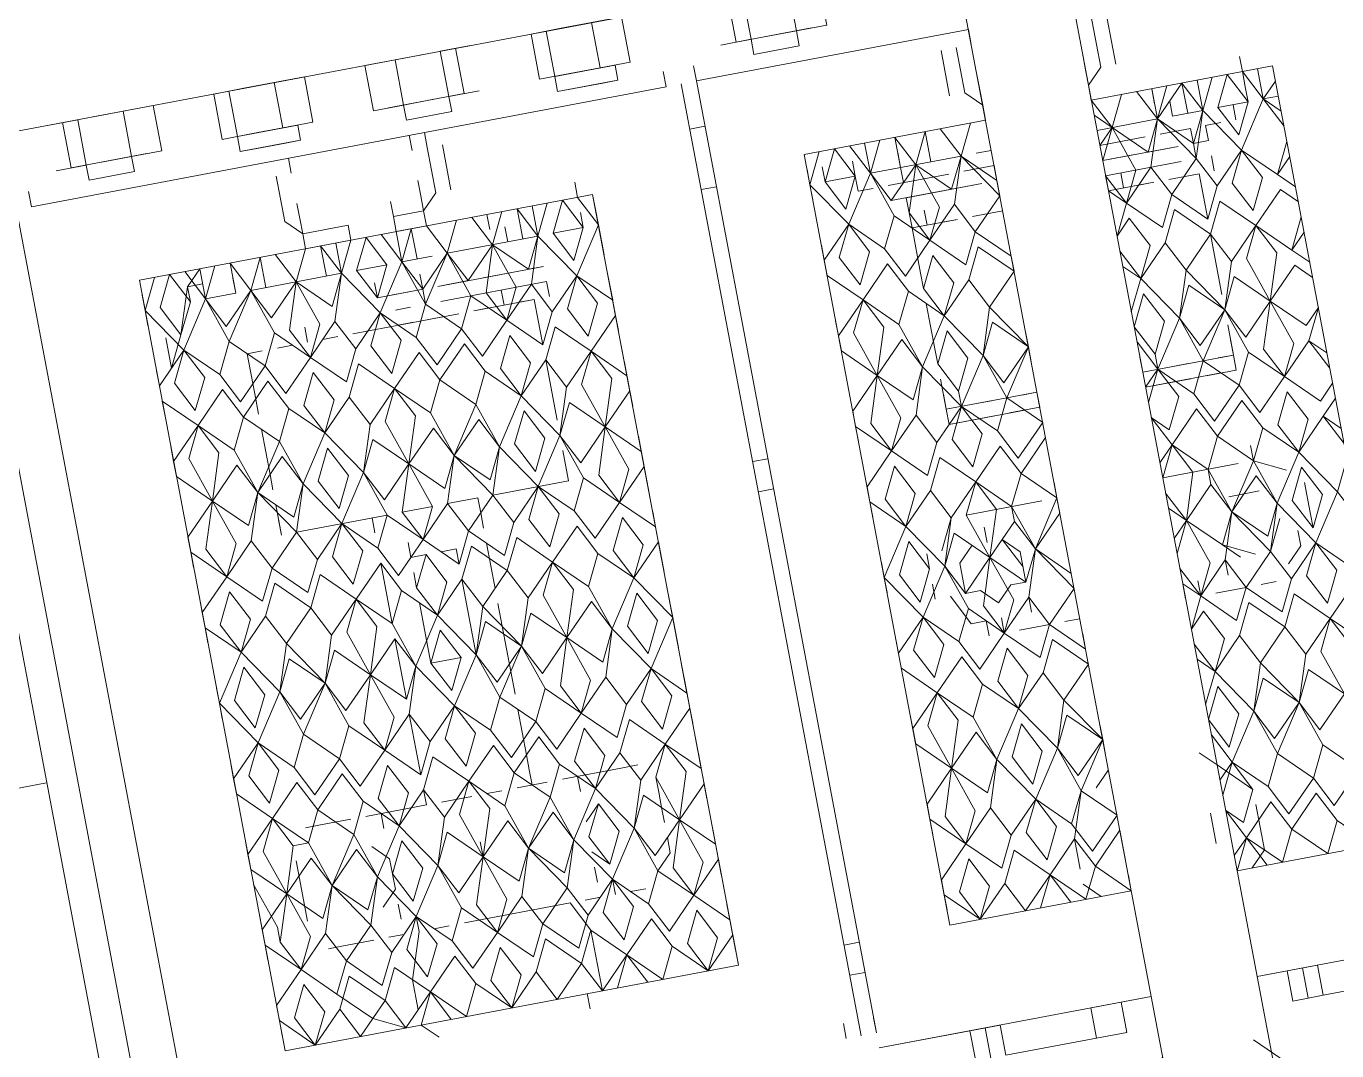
# Model space of a CAD drawing. Extents: x 407440 to 411585, y 6041728 to 6045069.
# Drawn here: x 410402.397 to 410407.289, y 6044258.78 to 6044262.605 of the extents above; entities that cross this region are included whole.
import ezdxf

# ---------------------------------------------------------------- set-up
doc = ezdxf.new("R2010")
doc.units = 0
doc.header["$LTSCALE"] = 5
doc.linetypes.add('foc-TIELINE', pattern=[1.875, 1.25, -0.625])
doc.layers.add('P-PROPOSED-EXISTING-H', color=59, linetype='Continuous')
doc.layers.add('T-TIE', color=201, linetype='foc-TIELINE')

# ---------------------------------------------------------------- blocks, each defined once
blk = doc.blocks.new('P-RIG-877')
at = {"layer": 'T-TIE', "linetype": 'ByBlock', "lineweight": 18}
for points in [[(0.98734, -16.3256), (0.98734, -16.11895)], [(0.42479, -16.22227), (0.40183, -16.21079), (0.37886, -16.22227), (0.40183, -16.23375)], [(0.52811, -16.23375), (0.49367, -16.22227), (0.52811, -16.21079), (0.55108, -16.22227), (0.52811, -16.24523), (0.55108, -16.25671), (0.57404, -16.24523), (0.55108, -16.22227)], [(0.64292, -16.23375), (0.66588, -16.22227), (0.64292, -16.21079), (0.61996, -16.22227)], [(0.43627, -16.25671), (0.45923, -16.24523), (0.49367, -16.25671), (0.45923, -16.27968), (0.43627, -16.25671), (0.41331, -16.27968), (0.43627, -16.29116), (0.45923, -16.27968), (0.43627, -16.25671), (0.45923, -16.24523), (0.43627, -16.22227), (0.41331, -16.24523)], [(0.84957, -16.25671), (0.87254, -16.24523), (0.84957, -16.22227), (0.82661, -16.24523)], [(0.39034, -16.24523), (0.37886, -16.24523)], [(0.52811, -16.27968), (0.49367, -16.25671), (0.52811, -16.24523), (0.55108, -16.25671), (0.52811, -16.27968), (0.55108, -16.25671), (0.57404, -16.27968), (0.55108, -16.29116)], [(0.88402, -16.24523), (0.86105, -16.25671), (0.88402, -16.27968), (0.90698, -16.25671)], [(0.3559, -16.25671), (0.36738, -16.25671)], [(0.49367, -16.29116), (0.52811, -16.31412), (0.55108, -16.29116), (0.52811, -16.27968), (0.49367, -16.29116), (0.51663, -16.27968), (0.49367, -16.25671), (0.47071, -16.27968)], [(0.45923, -16.31412), (0.49367, -16.29116), (0.45923, -16.27968), (0.43627, -16.29116)], [(0.90698, -16.29116), (0.88402, -16.27968), (0.86105, -16.29116), (0.88402, -16.31412)], [(0.49367, -16.3256), (0.51663, -16.31412), (0.49367, -16.30264), (0.47071, -16.31412)], [(0.79217, -16.3256), (0.81513, -16.31412), (0.79217, -16.30264), (0.76921, -16.31412)], [(0.30998, -16.40596), (0.32146, -16.40596)], [(0.39034, -16.40596), (0.39034, -16.42892)], [(0.43627, -16.44041), (0.45923, -16.46337), (0.49367, -16.44041), (0.45923, -16.42892), (0.43627, -16.44041), (0.45923, -16.42892), (0.43627, -16.40596), (0.41331, -16.42892)], [(0.47071, -16.42892), (0.49367, -16.44041), (0.51663, -16.42892), (0.49367, -16.40596)], [(0.55108, -16.44041), (0.57404, -16.42892), (0.55108, -16.40596), (0.52811, -16.42892)], [(0.60848, -16.44041), (0.64292, -16.42892), (0.60848, -16.40596), (0.58552, -16.42892)], [(1.0103, -16.52077), (1.0103, -16.45189), (0.98734, -16.45189), (0.98734, -16.40596), (0.98734, -16.61262), (0.98734, -16.52077)], [(0.37886, -16.44041), (0.40183, -16.46337), (0.42479, -16.44041), (0.40183, -16.42892)], [(0.61996, -16.44041), (0.64292, -16.46337), (0.66588, -16.44041), (0.64292, -16.42892)], [(0.86105, -16.44041), (0.88402, -16.46337), (0.90698, -16.44041), (0.88402, -16.42892)], [(0.60848, -16.44041), (0.61996, -16.44041)], [(0.45923, -16.50929), (0.49367, -16.52077), (0.45923, -16.53225), (0.43627, -16.52077), (0.41331, -16.49781), (0.43627, -16.48633), (0.45923, -16.46337), (0.43627, -16.47485), (0.41331, -16.46337), (0.43627, -16.45189), (0.45923, -16.46337), (0.49367, -16.48633), (0.45923, -16.49781), (0.43627, -16.48633), (0.45923, -16.49781), (0.43627, -16.52077)], [(0.47071, -16.46337), (0.49367, -16.47485), (0.51663, -16.46337), (0.49367, -16.45189)], [(0.67736, -16.47485), (0.70032, -16.46337), (0.67736, -16.48633), (0.70032, -16.49781), (0.72329, -16.48633), (0.70032, -16.46337), (0.67736, -16.45189), (0.64292, -16.46337)], [(0.81513, -16.46337), (0.79217, -16.45189), (0.76921, -16.46337), (0.79217, -16.47485)], [(0.84957, -16.45189), (0.82661, -16.46337), (0.84957, -16.47485), (0.87254, -16.46337)], [(0.58552, -16.49781), (0.56256, -16.48633), (0.58552, -16.46337), (0.60848, -16.48633), (0.58552, -16.49781), (0.60848, -16.52077), (0.64292, -16.49781), (0.60848, -16.48633)], [(0.61996, -16.46337), (0.63144, -16.46337)], [(0.64292, -16.49781), (0.67736, -16.52077), (0.70032, -16.50929), (0.72329, -16.52077), (0.70032, -16.53225), (0.67736, -16.52077), (0.70032, -16.49781), (0.67736, -16.48633), (0.64292, -16.49781), (0.66588, -16.48633), (0.64292, -16.46337), (0.61996, -16.48633)], [(0.49367, -16.52077), (0.51663, -16.49781), (0.49367, -16.48633), (0.47071, -16.49781)], [(0.73477, -16.52077), (0.75773, -16.49781), (0.73477, -16.48633), (0.71181, -16.49781)], [(0.82661, -16.53225), (0.84957, -16.52077), (0.82661, -16.49781), (0.84957, -16.48633), (0.87254, -16.49781), (0.84957, -16.52077), (0.82661, -16.50929), (0.79217, -16.52077)], [(0.90698, -16.48633), (0.88402, -16.49781)], [(0.34442, -16.53225), (0.36738, -16.52077), (0.34442, -16.50929), (0.32146, -16.52077)], [(0.40183, -16.53225), (0.42479, -16.52077), (0.40183, -16.50929), (0.37886, -16.52077)], [(0.58552, -16.53225), (0.60848, -16.52077), (0.58552, -16.50929), (0.56256, -16.52077)], [(0.64292, -16.53225), (0.66588, -16.52077), (0.64292, -16.50929), (0.61996, -16.52077)], [(0.88402, -16.50929), (0.86105, -16.52077), (0.88402, -16.53225), (0.90698, -16.52077)], [(0.22961, -16.65854), (0.19517, -16.65854), (0.19517, -16.6815), (0.19517, -16.70446), (0.19517, -16.72742), (0.22961, -16.72742), (0.22961, -16.70446), (0.22961, -16.6815)], [(0.2411, -16.71594), (0.22961, -16.71594)], [(0.34442, -16.71594), (0.32146, -16.72742), (0.34442, -16.7389), (0.36738, -16.72742)], [(0.61996, -16.72742), (0.64292, -16.7389), (0.66588, -16.72742), (0.64292, -16.71594)], [(0.70032, -16.7389), (0.67736, -16.72742), (0.70032, -16.71594), (0.72329, -16.72742)], [(0.86105, -16.72742), (0.88402, -16.7389), (0.90698, -16.72742), (0.88402, -16.71594)], [(0.60848, -16.76187), (0.64292, -16.75039), (0.60848, -16.72742), (0.58552, -16.75039)], [(0.70032, -16.75039), (0.67736, -16.72742), (0.64292, -16.75039), (0.67736, -16.76187)], [(0.84957, -16.76187), (0.87254, -16.75039), (0.84957, -16.72742), (0.82661, -16.75039)], [(0.58552, -16.75039), (0.56256, -16.76187), (0.58552, -16.78483), (0.60848, -16.76187)], [(0.64292, -16.78483), (0.67736, -16.77335), (0.70032, -16.78483), (0.67736, -16.79631), (0.64292, -16.78483), (0.66588, -16.76187), (0.64292, -16.75039), (0.61996, -16.76187)], [(0.70032, -16.78483), (0.72329, -16.76187), (0.70032, -16.75039), (0.67736, -16.76187)], [(0.90698, -16.76187), (0.88402, -16.75039), (0.86105, -16.76187), (0.88402, -16.78483)], [(0.40183, -16.78483), (0.37886, -16.80779), (0.40183, -16.81927), (0.42479, -16.80779), (0.40183, -16.78483), (0.37886, -16.77335), (0.34442, -16.78483), (0.37886, -16.79631)], [(0.43627, -16.79631), (0.45923, -16.78483), (0.43627, -16.77335), (0.41331, -16.78483)], [(0.47071, -16.78483), (0.49367, -16.79631), (0.51663, -16.78483), (0.49367, -16.77335)], [(0.60848, -16.79631), (0.64292, -16.78483), (0.60848, -16.77335), (0.58552, -16.78483)], [(0.71181, -16.78483), (0.73477, -16.79631), (0.75773, -16.78483), (0.73477, -16.77335)], [(0.79217, -16.79631), (0.81513, -16.78483), (0.79217, -16.77335), (0.76921, -16.78483)], [(0.84957, -16.79631), (0.87254, -16.78483), (0.84957, -16.77335), (0.82661, -16.78483)], [(0.43627, -16.80779), (0.45923, -16.81927), (0.49367, -16.80779), (0.45923, -16.78483)], [(0.58552, -16.81927), (0.60848, -16.80779), (0.58552, -16.78483), (0.56256, -16.80779)], [(0.72329, -16.84223), (0.70032, -16.81927), (0.67736, -16.84223), (0.70032, -16.81927), (0.67736, -16.80779), (0.64292, -16.81927), (0.66588, -16.80779), (0.64292, -16.78483), (0.61996, -16.80779), (0.64292, -16.81927), (0.67736, -16.84223), (0.70032, -16.85371), (0.67736, -16.87667), (0.64292, -16.85371), (0.61996, -16.84223), (0.64292, -16.81927), (0.66588, -16.84223), (0.64292, -16.85371), (0.67736, -16.84223), (0.70032, -16.85371)], [(0.70032, -16.81927), (0.72329, -16.80779), (0.70032, -16.78483), (0.67736, -16.80779)], [(0.75773, -16.81927), (0.79217, -16.80779), (0.81513, -16.81927), (0.79217, -16.84223), (0.76921, -16.81927), (0.79217, -16.80779), (0.75773, -16.78483), (0.73477, -16.80779)], [(0.88402, -16.78483), (0.86105, -16.80779), (0.88402, -16.81927), (0.90698, -16.80779)], [(0.74625, -16.79631), (0.75773, -16.79631)], [(0.81513, -16.79631), (0.82661, -16.79631)], [(0.45923, -16.81927), (0.43627, -16.80779), (0.41331, -16.81927), (0.43627, -16.84223)], [(0.49367, -16.84223), (0.51663, -16.81927), (0.49367, -16.80779), (0.47071, -16.81927)], [(0.60848, -16.84223), (0.64292, -16.81927), (0.60848, -16.80779), (0.58552, -16.81927)], [(0.40183, -16.85371), (0.42479, -16.84223), (0.40183, -16.81927), (0.37886, -16.84223)], [(0.45923, -16.85371), (0.49367, -16.84223), (0.45923, -16.81927), (0.43627, -16.84223)], [(0.58552, -16.85371), (0.60848, -16.87667), (0.64292, -16.85371), (0.60848, -16.84223), (0.58552, -16.81927), (0.56256, -16.84223)], [(0.19517, -16.85371), (0.22961, -16.85371), (0.22961, -16.83075), (0.19517, -16.83075)], [(0.2411, -16.83075), (0.22961, -16.83075)], [(0.45923, -16.85371), (0.43627, -16.84223), (0.41331, -16.85371), (0.43627, -16.87667)], [(0.49367, -16.87667), (0.47071, -16.85371), (0.49367, -16.84223), (0.51663, -16.85371), (0.49367, -16.87667), (0.52811, -16.88815), (0.55108, -16.87667), (0.52811, -16.86519)], [(0.55108, -16.87667), (0.57404, -16.85371), (0.55108, -16.84223), (0.52811, -16.85371)], [(0.34442, -16.88815), (0.36738, -16.87667), (0.34442, -16.86519), (0.32146, -16.87667)], [(0.40183, -16.88815), (0.42479, -16.87667), (0.40183, -16.86519), (0.37886, -16.87667)], [(0.45923, -16.88815), (0.49367, -16.87667), (0.45923, -16.86519), (0.43627, -16.87667)], [(0.56256, -16.87667), (0.58552, -16.88815), (0.60848, -16.87667), (0.58552, -16.89963), (0.60848, -16.91112), (0.64292, -16.89963), (0.60848, -16.87667), (0.58552, -16.86519)], [(0.64292, -16.88815), (0.66588, -16.87667), (0.64292, -16.86519), (0.61996, -16.87667)], [(0.72329, -16.87667), (0.70032, -16.86519), (0.67736, -16.87667), (0.70032, -16.88815)], [(0.88402, -16.88815), (0.90698, -16.87667), (0.88402, -16.86519), (0.86105, -16.87667)], [(0.43627, -16.87667), (0.41331, -16.89963), (0.43627, -16.91112), (0.45923, -16.89963)], [(0.47071, -16.89963), (0.49367, -16.91112), (0.51663, -16.89963), (0.49367, -16.87667)], [(0.55108, -16.91112), (0.57404, -16.89963), (0.55108, -16.87667), (0.52811, -16.89963)], [(0.70032, -16.93408), (0.67736, -16.91112), (0.70032, -16.89963), (0.67736, -16.87667), (0.64292, -16.89963), (0.67736, -16.91112), (0.70032, -16.89963), (0.72329, -16.91112), (0.70032, -16.93408), (0.67736, -16.95704), (0.70032, -16.96852), (0.72329, -16.95704)], [(0.22961, -16.89963), (0.19517, -16.89963), (0.19517, -16.9226), (0.19517, -16.94556), (0.19517, -16.96852), (0.22961, -16.96852), (0.22961, -16.94556), (0.22961, -16.9226)], [(0.45923, -16.93408), (0.49367, -16.91112), (0.52811, -16.93408), (0.55108, -16.91112), (0.52811, -16.89963), (0.49367, -16.91112), (0.45923, -16.89963), (0.43627, -16.91112)], [(0.58552, -16.93408), (0.60848, -16.9226), (0.64292, -16.93408), (0.60848, -16.94556), (0.58552, -16.93408), (0.60848, -16.91112), (0.58552, -16.89963), (0.56256, -16.91112)], [(0.64292, -16.93408), (0.66588, -16.91112), (0.64292, -16.89963), (0.61996, -16.91112)], [(0.88402, -16.93408), (0.90698, -16.91112), (0.88402, -16.89963), (0.86105, -16.91112)], [(0.49367, -16.94556), (0.47071, -16.93408), (0.49367, -16.9226), (0.51663, -16.93408)], [(0.55108, -16.9226), (0.52811, -16.93408), (0.55108, -16.94556), (0.57404, -16.93408)], [(0.67736, -16.9226), (0.64292, -16.93408), (0.67736, -16.94556), (0.70032, -16.93408)], [(0.79217, -16.94556), (0.81513, -16.93408), (0.79217, -16.9226), (0.76921, -16.93408)], [(0.82661, -16.93408), (0.84957, -16.94556), (0.87254, -16.93408), (0.84957, -16.9226)], [(0.2985, -16.93408), (0.26406, -16.93408)], [(0.37886, -16.95704), (0.40183, -16.96852), (0.42479, -16.95704), (0.40183, -16.93408)], [(0.52811, -17.00296), (0.55108, -16.99148), (0.52811, -16.96852), (0.55108, -16.95704), (0.52811, -16.93408), (0.49367, -16.95704), (0.52811, -16.96852), (0.49367, -16.99148)], [(0.58552, -16.96852), (0.60848, -16.99148), (0.64292, -16.96852), (0.60848, -16.95704), (0.58552, -16.93408), (0.56256, -16.95704)], [(0.66588, -16.95704), (0.64292, -16.93408), (0.61996, -16.95704), (0.64292, -16.96852)], [(0.81513, -17.00296), (0.79217, -16.99148), (0.75773, -17.00296), (0.73477, -16.99148), (0.75773, -16.96852), (0.73477, -16.95704), (0.75773, -16.93408), (0.79217, -16.95704), (0.76921, -16.96852), (0.79217, -16.99148), (0.81513, -16.96852), (0.79217, -16.95704), (0.75773, -16.96852), (0.73477, -16.95704), (0.71181, -16.96852), (0.73477, -16.99148), (0.75773, -16.96852), (0.79217, -16.99148), (0.76921, -17.00296), (0.79217, -17.02592)], [(0.88402, -16.96852), (0.90698, -16.95704), (0.88402, -16.93408), (0.86105, -16.95704)], [(0.55108, -16.95704), (0.52811, -16.96852), (0.55108, -16.99148), (0.57404, -17.00296), (0.55108, -17.02592), (0.52811, -17.00296), (0.55108, -16.99148), (0.57404, -16.96852)], [(0.58552, -17.00296), (0.60848, -16.99148), (0.58552, -17.00296), (0.60848, -17.02592), (0.64292, -17.00296), (0.60848, -16.99148), (0.58552, -16.96852), (0.56256, -16.99148)], [(0.66588, -16.99148), (0.64292, -16.96852), (0.61996, -16.99148), (0.64292, -17.00296)], [(0.86105, -16.99148), (0.88402, -17.00296), (0.90698, -16.99148), (0.88402, -16.96852)], [(0.37886, -17.02592), (0.40183, -17.00296), (0.37886, -16.99148), (0.34442, -17.00296)], [(0.34442, -17.0374), (0.36738, -17.02592), (0.34442, -17.01444), (0.32146, -17.02592)], [(0.40183, -17.01444), (0.37886, -17.02592), (0.40183, -17.0374), (0.42479, -17.02592)], [(0.52811, -17.0374), (0.55108, -17.02592), (0.52811, -17.01444), (0.49367, -17.02592)], [(0.58552, -17.0374), (0.60848, -17.02592), (0.58552, -17.01444), (0.56256, -17.02592)], [(0.61996, -17.02592), (0.64292, -17.0374), (0.66588, -17.02592), (0.64292, -17.01444)], [(0.90698, -17.02592), (0.88402, -17.01444), (0.86105, -17.02592), (0.88402, -17.0374)], [(0.68884, -17.04888), (0.70032, -17.04888)]]:
    blk.add_lwpolyline(points, close=True, dxfattribs=at)
for points in [[(0.98734, -16.3256), (0.98734, -16.27968), (1.0103, -16.27968), (1.0103, -16.21079), (0.98734, -16.21079), (0.98734, -16.11895)], [(0.90698, -16.30264), (0.88402, -16.31412), (0.90698, -16.3256), (0.90698, -16.18783), (0.32146, -16.18783), (0.32146, -16.3256), (0.32146, -16.18783)], [(0.37886, -16.18783), (0.40183, -16.19931), (0.37886, -16.22227), (0.40183, -16.24523), (0.37886, -16.25671), (0.40183, -16.27968), (0.42479, -16.25671), (0.40183, -16.24523), (0.37886, -16.25671), (0.34442, -16.24523), (0.34442, -16.26819), (0.33294, -16.26819)], [(0.33294, -16.18783), (0.34442, -16.19931), (0.3559, -16.18783)], [(0.34442, -16.19931), (0.34442, -16.18783)], [(0.36738, -16.18783), (0.34442, -16.19931), (0.37886, -16.22227), (0.34442, -16.24523)], [(0.39034, -16.18783), (0.40183, -16.19931), (0.41331, -16.18783)], [(0.42479, -16.18783), (0.41331, -16.19931), (0.43627, -16.22227), (0.45923, -16.19931), (0.43627, -16.18783)], [(0.48219, -16.18783), (0.47071, -16.19931), (0.49367, -16.22227), (0.45923, -16.21079), (0.43627, -16.22227), (0.45923, -16.23375), (0.49367, -16.22227), (0.51663, -16.24523), (0.49367, -16.25671), (0.47071, -16.24523), (0.49367, -16.22227), (0.51663, -16.19931), (0.50515, -16.18783), (0.52811, -16.19931), (0.53959, -16.18783)], [(0.44775, -16.18783), (0.45923, -16.19931), (0.47071, -16.18783)], [(0.55108, -16.18783), (0.52811, -16.19931), (0.55108, -16.22227), (0.57404, -16.19931), (0.56256, -16.18783)], [(0.57404, -16.18783), (0.58552, -16.19931), (0.597, -16.18783)], [(0.60848, -16.18783), (0.58552, -16.19931), (0.60848, -16.22227), (0.64292, -16.19931), (0.61996, -16.18783)], [(0.66588, -16.18783), (0.64292, -16.19931), (0.67736, -16.22227), (0.70032, -16.19931), (0.67736, -16.18783)], [(0.72329, -16.18783), (0.71181, -16.19931), (0.73477, -16.22227), (0.75773, -16.24523), (0.73477, -16.25671), (0.71181, -16.24523), (0.73477, -16.22227), (0.75773, -16.23375), (0.79217, -16.22227), (0.76921, -16.24523), (0.79217, -16.25671), (0.82661, -16.24523), (0.84957, -16.25671), (0.87254, -16.27968), (0.84957, -16.29116), (0.82661, -16.27968), (0.79217, -16.29116), (0.75773, -16.27968), (0.79217, -16.25671), (0.76921, -16.27968), (0.79217, -16.29116), (0.75773, -16.31412), (0.74625, -16.3256)], [(0.8955, -16.3256), (0.88402, -16.31412), (0.86105, -16.3256), (0.87254, -16.31412), (0.84957, -16.30264), (0.82661, -16.31412), (0.84957, -16.29116), (0.82661, -16.27968), (0.79217, -16.25671), (0.81513, -16.24523), (0.79217, -16.22227), (0.75773, -16.21079), (0.73477, -16.22227), (0.75773, -16.19931), (0.73477, -16.18783)], [(0.90698, -16.18783), (0.88402, -16.19931), (0.90698, -16.22227), (0.88402, -16.24523), (0.90698, -16.25671), (0.88402, -16.27968), (0.90698, -16.29116)], [(0.32146, -16.21079), (0.34442, -16.19931), (0.32146, -16.19931)], [(0.34442, -16.23375), (0.32146, -16.22227), (0.34442, -16.21079), (0.33294, -16.21079), (0.32146, -16.21079), (0.30998, -16.21079)], [(0.34442, -16.21079), (0.36738, -16.22227), (0.34442, -16.23375), (0.34442, -16.21079), (0.33294, -16.21079)], [(0.70032, -16.27968), (0.67736, -16.25671), (0.70032, -16.24523), (0.72329, -16.25671), (0.70032, -16.27968), (0.72329, -16.29116), (0.70032, -16.31412), (0.67736, -16.29116), (0.68884, -16.29116), (0.67736, -16.29116), (0.64292, -16.27968), (0.60848, -16.29116), (0.58552, -16.27968), (0.56256, -16.25671), (0.58552, -16.24523), (0.60848, -16.25671), (0.58552, -16.27968), (0.60848, -16.25671), (0.64292, -16.27968), (0.61996, -16.25671), (0.64292, -16.24523), (0.60848, -16.25671), (0.58552, -16.24523), (0.60848, -16.22227), (0.58552, -16.21079), (0.56256, -16.22227), (0.58552, -16.23375), (0.60848, -16.22227), (0.64292, -16.24523), (0.66588, -16.25671), (0.64292, -16.27968), (0.67736, -16.25671), (0.70032, -16.24523), (0.67736, -16.22227), (0.70032, -16.21079), (0.72329, -16.22227), (0.70032, -16.23375), (0.67736, -16.22227), (0.64292, -16.24523), (0.67736, -16.25671), (0.70032, -16.27968), (0.67736, -16.29116), (0.70032, -16.27968), (0.70032, -16.30264)], [(0.3559, -16.22227), (0.34442, -16.22227)], [(0.66588, -16.22227), (0.6544, -16.22227), (0.63144, -16.22227)], [(0.3559, -16.23375), (0.3559, -16.24523), (0.36738, -16.24523), (0.36738, -16.25671), (0.34442, -16.24523), (0.32146, -16.25671), (0.34442, -16.25671)], [(0.32146, -16.24523), (0.34442, -16.24523), (0.32146, -16.23375)], [(0.61996, -16.23375), (0.60848, -16.25671), (0.597, -16.25671)], [(0.63144, -16.23375), (0.63144, -16.23375)], [(0.68884, -16.24523), (0.67736, -16.23375), (0.66588, -16.23375)], [(0.67736, -16.25671), (0.6544, -16.24523)], [(0.78069, -16.3256), (0.75773, -16.31412), (0.73477, -16.29116), (0.75773, -16.27968), (0.73477, -16.25671), (0.71181, -16.27968), (0.73477, -16.29116), (0.75773, -16.27968), (0.73477, -16.25671), (0.75773, -16.24523), (0.79217, -16.25671), (0.81513, -16.27968), (0.79217, -16.29116), (0.82661, -16.31412), (0.83809, -16.3256)], [(0.3559, -16.27968), (0.3559, -16.25671), (0.36738, -16.25671), (0.34442, -16.27968), (0.37886, -16.29116), (0.40183, -16.27968), (0.42479, -16.29116), (0.40183, -16.31412), (0.37886, -16.29116), (0.40183, -16.27968), (0.37886, -16.25671), (0.34442, -16.27968), (0.32146, -16.29116), (0.34442, -16.27968), (0.32146, -16.26819)], [(0.37886, -16.26819), (0.37886, -16.3256), (0.39034, -16.3256), (0.40183, -16.31412), (0.37886, -16.30264), (0.34442, -16.31412), (0.36738, -16.29116), (0.34442, -16.27968), (0.32146, -16.25671)], [(0.37886, -16.25671), (0.36738, -16.25671)], [(0.39034, -16.25671), (0.39034, -16.27968), (0.39034, -16.25671), (0.42479, -16.25671)], [(0.48219, -16.25671), (0.43627, -16.25671)], [(0.51663, -16.25671), (0.52811, -16.25671), (0.50515, -16.25671)], [(0.51663, -16.3256), (0.52811, -16.3256), (0.52811, -16.27968), (0.52811, -16.25671), (0.52811, -16.26819)], [(0.53959, -16.27968), (0.53959, -16.25671), (0.52811, -16.25671), (0.53959, -16.25671)], [(0.63144, -16.25671), (0.63144, -16.26819), (0.63144, -16.27968)], [(0.68884, -16.25671), (0.68884, -16.25671)], [(0.70032, -16.26819), (0.70032, -16.25671)], [(0.84957, -16.25671), (0.82661, -16.27968), (0.84957, -16.25671)], [(0.33294, -16.3256), (0.34442, -16.31412), (0.36738, -16.3256), (0.36738, -16.26819), (0.36738, -16.29116)], [(0.36738, -16.30264), (0.36738, -16.3256), (0.36738, -16.26819)], [(0.60848, -16.26819), (0.60848, -16.3256), (0.58552, -16.31412), (0.56256, -16.3256), (0.57404, -16.31412), (0.55108, -16.30264), (0.52811, -16.31412), (0.55108, -16.3256)], [(0.53959, -16.26819), (0.53959, -16.3256), (0.53959, -16.29116)], [(0.67736, -16.26819), (0.66588, -16.29116), (0.64292, -16.27968), (0.66588, -16.29116), (0.67736, -16.27968)], [(0.34442, -16.3256), (0.34442, -16.27968), (0.32146, -16.27968), (0.33294, -16.27968)], [(0.597, -16.3256), (0.58552, -16.31412), (0.56256, -16.29116), (0.58552, -16.27968), (0.60848, -16.29116), (0.58552, -16.31412), (0.60848, -16.30264), (0.64292, -16.31412), (0.61996, -16.29116), (0.64292, -16.27968), (0.66588, -16.29116), (0.64292, -16.31412), (0.67736, -16.30264), (0.70032, -16.31412), (0.67736, -16.3256)], [(0.63144, -16.27968), (0.63144, -16.27968)], [(1.0103, -16.27968), (1.0103, -16.29116)], [(0.28702, -16.3256), (0.2985, -16.3256), (0.30998, -16.3256), (0.32146, -16.3256), (0.34442, -16.31412), (0.32146, -16.30264), (0.34442, -16.31412), (0.3559, -16.3256), (0.3559, -16.29116)], [(0.39034, -16.3256), (0.39034, -16.29116), (0.39034, -16.30264)], [(0.52811, -16.29116), (0.52811, -16.30264)], [(0.61996, -16.29116), (0.60848, -16.29116)], [(0.98734, -16.29116), (1.0103, -16.29116), (1.0103, -16.30264), (0.98734, -16.30264)], [(1.03327, -16.40596), (1.06771, -16.44041), (1.12511, -16.45189), (1.17103, -16.41744), (1.18252, -16.37152), (1.17103, -16.3256), (1.12511, -16.29116), (1.06771, -16.30264), (1.03327, -16.33708)], [(0.26406, -16.30264), (0.2985, -16.30264)], [(0.43627, -16.3256), (0.45923, -16.31412), (0.43627, -16.30264), (0.41331, -16.31412), (0.42479, -16.3256), (0.40183, -16.31412), (0.37886, -16.3256)], [(0.70032, -16.3256), (0.68884, -16.3256), (0.70032, -16.31412), (0.72329, -16.3256), (0.71181, -16.31412), (0.73477, -16.30264), (0.75773, -16.31412), (0.73477, -16.3256)], [(0.84957, -16.30264), (0.82661, -16.3256), (0.81513, -16.33708)], [(0.90698, -16.31412), (0.8955, -16.30264), (0.86105, -16.30264)], [(0.32146, -16.3256), (0.30998, -16.3256), (0.2985, -16.31412), (0.26406, -16.31412), (0.25258, -16.31412)], [(0.39034, -16.31412), (0.37886, -16.31412)], [(0.48219, -16.3256), (0.45923, -16.31412), (0.44775, -16.3256)], [(0.53959, -16.3256), (0.52811, -16.31412), (0.50515, -16.3256)], [(0.52811, -16.31412), (0.51663, -16.31412)], [(0.61996, -16.3256), (0.64292, -16.31412), (0.66588, -16.3256)], [(0.6544, -16.3256), (0.64292, -16.31412), (0.63144, -16.3256)], [(0.70032, -16.31412), (0.68884, -16.31412)], [(0.84957, -16.3256), (0.82661, -16.31412), (0.80365, -16.3256)], [(1.06771, -16.40596), (-0.11481, -16.40596), (-0.11481, -16.3256), (1.06771, -16.3256)], [(0.88402, -16.33708), (0.86105, -16.33708)], [(0.25258, -16.61262), (0.25258, -16.40596), (0.26406, -16.40596)], [(0.26406, -16.41744), (0.2985, -16.41744), (0.30998, -16.40596), (0.2985, -16.40596), (0.28702, -16.40596)], [(0.32146, -16.40596), (0.30998, -16.40596)], [(0.34442, -16.45189), (0.32146, -16.45189), (0.34442, -16.46337), (0.37886, -16.45189), (0.40183, -16.46337), (0.37886, -16.47485), (0.34442, -16.46337), (0.36738, -16.44041), (0.34442, -16.42892), (0.32146, -16.44041), (0.34442, -16.42892), (0.32146, -16.41744), (0.34442, -16.42892), (0.37886, -16.40596), (0.40183, -16.42892), (0.37886, -16.40596), (0.36738, -16.40596), (0.3559, -16.40596), (0.36738, -16.40596), (0.3559, -16.40596), (0.3559, -16.42892)], [(0.32146, -16.54373), (0.32146, -16.40596), (0.32146, -16.54373), (0.90698, -16.54373), (0.90698, -16.40596), (0.88402, -16.42892), (0.86105, -16.40596), (0.88402, -16.40596)], [(0.3559, -16.54373), (0.34442, -16.54373), (0.37886, -16.52077), (0.34442, -16.49781), (0.34442, -16.42892), (0.37886, -16.44041), (0.40183, -16.42892), (0.42479, -16.40596), (0.43627, -16.40596), (0.45923, -16.42892), (0.49367, -16.40596), (0.50515, -16.40596)], [(0.34442, -16.40596), (0.34442, -16.41744)], [(0.34442, -16.42892), (0.36738, -16.40596)], [(0.48219, -16.40596), (0.49367, -16.40596), (0.52811, -16.42892), (0.55108, -16.44041), (0.52811, -16.46337), (0.55108, -16.45189), (0.57404, -16.46337), (0.55108, -16.47485), (0.52811, -16.46337), (0.55108, -16.48633), (0.52811, -16.49781), (0.55108, -16.52077), (0.57404, -16.49781), (0.55108, -16.48633), (0.52811, -16.49781), (0.49367, -16.48633), (0.52811, -16.46337), (0.51663, -16.46337)], [(0.55108, -16.40596), (0.52811, -16.42892), (0.49367, -16.44041), (0.52811, -16.46337)], [(0.53959, -16.41744), (0.53959, -16.47485), (0.52811, -16.47485), (0.52811, -16.42892), (0.52811, -16.40596)], [(0.53959, -16.42892), (0.53959, -16.40596), (0.52811, -16.40596), (0.52811, -16.41744)], [(0.56256, -16.40596), (0.58552, -16.42892), (0.60848, -16.40596), (0.597, -16.40596), (0.60848, -16.40596), (0.61996, -16.40596), (0.64292, -16.42892), (0.67736, -16.40596), (0.70032, -16.42892), (0.72329, -16.40596), (0.71181, -16.40596)], [(0.66588, -16.40596), (0.64292, -16.42892), (0.67736, -16.44041), (0.70032, -16.46337), (0.72329, -16.44041), (0.70032, -16.42892), (0.67736, -16.40596)], [(0.70032, -16.41744), (0.70032, -16.40596)], [(0.78069, -16.40596), (0.79217, -16.40596), (0.81513, -16.42892), (0.79217, -16.44041), (0.76921, -16.42892), (0.79217, -16.40596), (0.75773, -16.42892), (0.73477, -16.44041), (0.71181, -16.42892), (0.73477, -16.40596), (0.75773, -16.42892), (0.73477, -16.44041), (0.75773, -16.46337), (0.73477, -16.48633), (0.75773, -16.49781), (0.79217, -16.48633), (0.76921, -16.49781), (0.79217, -16.52077), (0.81513, -16.49781), (0.79217, -16.48633), (0.75773, -16.46337), (0.73477, -16.47485), (0.71181, -16.46337), (0.73477, -16.45189), (0.75773, -16.46337), (0.79217, -16.44041), (0.82661, -16.42892), (0.86105, -16.44041), (0.88402, -16.44041)], [(0.73477, -16.40596), (0.75773, -16.42892), (0.79217, -16.44041), (0.82661, -16.46337), (0.79217, -16.48633), (0.82661, -16.49781), (0.84957, -16.48633), (0.82661, -16.46337), (0.84957, -16.44041), (0.82661, -16.42892)], [(0.80365, -16.40596), (0.79217, -16.40596), (0.82661, -16.42892), (0.84957, -16.40596), (0.82661, -16.42892), (0.84957, -16.44041), (0.87254, -16.42892), (0.84957, -16.40596)], [(0.81513, -16.40596), (0.82661, -16.41744)], [(0.90698, -16.44041), (0.88402, -16.42892), (0.90698, -16.40596), (0.8955, -16.40596)], [(0.98734, -16.61262), (0.98734, -16.40596), (0.98734, -16.45189), (1.0103, -16.45189), (1.0103, -16.42892), (0.98734, -16.42892)], [(0.14925, -16.41744), (0.14925, -16.42892), (0.20665, -16.42892), (0.20665, -16.41744), (0.20665, -16.42892), (0.19517, -16.42892), (0.19517, -16.44041), (0.19517, -16.45189), (0.19517, -17.16369), (0.11481, -17.16369), (2.38799, -17.16369)], [(0.26406, -16.41744), (0.26406, -16.41744)], [(0.39034, -16.45189), (0.39034, -16.44041), (0.39034, -16.47485), (0.37886, -16.47485), (0.36738, -16.47485), (0.36738, -16.41744), (0.36738, -16.48633), (0.34442, -16.49781), (0.37886, -16.48633), (0.40183, -16.49781), (0.42479, -16.48633), (0.40183, -16.46337), (0.37886, -16.48633), (0.40183, -16.49781), (0.37886, -16.52077), (0.40183, -16.54373), (0.39034, -16.54373), (0.40183, -16.54373), (0.41331, -16.54373), (0.43627, -16.52077), (0.45923, -16.54373), (0.44775, -16.54373)], [(0.60848, -16.41744), (0.60848, -16.47485), (0.58552, -16.46337), (0.60848, -16.44041), (0.58552, -16.42892), (0.56256, -16.44041), (0.58552, -16.46337), (0.60848, -16.45189), (0.64292, -16.46337), (0.60848, -16.47485)], [(0.26406, -16.42892), (0.2985, -16.42892)], [(0.26406, -16.42892), (0.26406, -16.42892)], [(0.67736, -16.44041), (0.70032, -16.42892), (0.67736, -16.44041)], [(0.70032, -16.45189), (0.70032, -16.42892)], [(0.8955, -16.44041), (0.90698, -16.42892)], [(0.3559, -16.48633), (0.3559, -16.44041)], [(0.52811, -16.44041), (0.52811, -16.45189)], [(0.53959, -16.44041), (0.53959, -16.47485)], [(0.61996, -16.44041), (0.60848, -16.44041)], [(0.63144, -16.47485), (0.64292, -16.48633), (0.66588, -16.48633), (0.66588, -16.47485), (0.67736, -16.46337), (0.66588, -16.45189), (0.66588, -16.44041), (0.64292, -16.44041), (0.63144, -16.45189), (0.6544, -16.44041)], [(0.66588, -16.45189), (0.66588, -16.44041)], [(0.68884, -16.44041), (0.67736, -16.44041)], [(0.32146, -16.47485), (0.34442, -16.46337), (0.32146, -16.45189)], [(0.90698, -16.45189), (0.88402, -16.46337), (0.90698, -16.47485)], [(0.3559, -16.47485), (0.34442, -16.47485), (0.32146, -16.47485), (0.34442, -16.46337), (0.36738, -16.48633)], [(0.39034, -16.46337), (0.37886, -16.46337)], [(0.70032, -16.46337), (0.68884, -16.46337)], [(0.90698, -16.48633), (0.88402, -16.46337), (0.86105, -16.48633), (0.88402, -16.49781), (0.90698, -16.52077), (0.88402, -16.54373), (0.8955, -16.54373)], [(0.34442, -16.47485), (0.33294, -16.47485)], [(0.43627, -16.47485), (0.42479, -16.47485), (0.39034, -16.47485)], [(0.49367, -16.47485), (0.48219, -16.47485), (0.44775, -16.47485)], [(0.50515, -16.47485), (0.52811, -16.47485), (0.51663, -16.47485), (0.52811, -16.47485)], [(0.60848, -16.47485), (0.60848, -16.47485)], [(0.70032, -16.47485), (0.68884, -16.47485), (0.68884, -16.48633), (0.66588, -16.49781)], [(0.32146, -16.48633), (0.34442, -16.49781)], [(0.60848, -16.48633), (0.63144, -16.49781)], [(0.32146, -16.50929), (0.34442, -16.49781), (0.32146, -16.49781)], [(0.3559, -16.49781), (0.3559, -16.50929), (0.34442, -16.50929)], [(0.19517, -16.55521), (0.19517, -16.53225), (0.22961, -16.53225), (0.22961, -16.50929), (0.19517, -16.50929), (0.19517, -16.53225)], [(0.33294, -16.50929), (0.34442, -16.50929), (0.34442, -16.53225), (0.33294, -16.53225)], [(0.58552, -16.54373), (0.57404, -16.54373), (0.55108, -16.52077), (0.52811, -16.50929), (0.49367, -16.52077), (0.52811, -16.53225), (0.55108, -16.52077), (0.52811, -16.54373), (0.53959, -16.54373)], [(0.64292, -16.50929), (0.63144, -16.50929)], [(0.66588, -16.50929), (0.6544, -16.50929)], [(0.74625, -16.54373), (0.75773, -16.54373), (0.76921, -16.54373), (0.79217, -16.52077), (0.75773, -16.53225), (0.73477, -16.52077), (0.75773, -16.50929), (0.79217, -16.52077), (0.81513, -16.54373), (0.82661, -16.54373)], [(0.19517, -16.57817), (0.22961, -16.57817), (0.22961, -16.52077)], [(0.52811, -16.54373), (0.51663, -16.54373), (0.49367, -16.52077), (0.47071, -16.54373), (0.45923, -16.54373), (0.47071, -16.54373)], [(0.64292, -16.54373), (0.63144, -16.54373), (0.64292, -16.54373), (0.60848, -16.52077), (0.58552, -16.54373), (0.597, -16.54373)], [(0.70032, -16.54373), (0.68884, -16.54373), (0.70032, -16.54373), (0.67736, -16.52077), (0.64292, -16.54373), (0.6544, -16.54373)], [(0.76921, -16.54373), (0.75773, -16.54373), (0.73477, -16.52077), (0.71181, -16.54373)], [(0.88402, -16.54373), (0.87254, -16.54373), (0.84957, -16.52077), (0.82661, -16.54373), (0.83809, -16.54373)], [(0.2411, -16.53225), (0.22961, -16.53225), (0.22961, -16.55521)], [(0.2411, -16.53225), (0.2411, -16.56669), (0.2411, -16.53225)], [(0.32146, -16.53225), (0.34442, -16.54373), (0.33294, -16.54373)], [(0.98734, -16.53225), (1.0103, -16.53225), (1.0103, -16.54373), (0.98734, -16.54373)], [(0.22961, -16.58966), (0.22961, -16.56669), (0.2411, -16.56669), (0.22961, -16.56669), (0.19517, -16.56669), (0.19517, -16.58966)], [(0.96438, -16.61262), (0.97586, -16.61262), (0.25258, -16.61262), (0.2411, -16.61262)], [(0.28702, -16.61262), (0.28702, -16.6241)], [(0.33294, -16.61262), (0.33294, -16.6241)], [(0.53959, -16.61262), (0.53959, -16.6241)], [(0.56256, -16.6241), (0.56256, -16.61262)], [(0.90698, -16.6241), (0.90698, -16.61262)], [(0.92994, -16.6241), (0.92994, -16.61262)], [(0.25258, -16.6241), (0.97586, -16.6241)], [(0.2411, -17.11777), (0.25258, -17.11777), (0.25258, -16.63558), (0.2411, -16.63558)], [(0.97586, -16.63558), (0.96438, -16.63558)], [(0.19517, -16.71594), (0.22961, -16.71594), (0.22961, -16.67002), (0.2411, -16.67002), (0.2411, -16.6815), (0.2411, -16.71594), (0.2411, -16.67002)], [(0.22961, -16.6815), (0.19517, -16.6815)], [(0.30998, -16.71594), (0.32146, -16.71594), (0.34442, -16.70446), (0.32146, -16.70446), (0.32146, -17.04888), (0.32146, -16.70446), (0.90698, -16.70446), (0.90698, -17.04888), (0.32146, -17.04888)], [(0.34442, -16.70446), (0.33294, -16.70446), (0.3559, -16.70446)], [(0.36738, -16.70446), (0.34442, -16.70446), (0.37886, -16.72742), (0.34442, -16.75039), (0.37886, -16.76187), (0.40183, -16.75039), (0.42479, -16.76187), (0.40183, -16.78483), (0.37886, -16.76187), (0.40183, -16.75039), (0.37886, -16.72742), (0.40183, -16.7389), (0.42479, -16.72742), (0.40183, -16.71594), (0.37886, -16.72742), (0.40183, -16.70446), (0.37886, -16.70446)], [(0.39034, -16.70446), (0.41331, -16.70446)], [(0.43627, -16.70446), (0.45923, -16.70446), (0.43627, -16.72742), (0.45923, -16.7389), (0.49367, -16.72742), (0.47071, -16.75039), (0.49367, -16.76187), (0.45923, -16.75039), (0.43627, -16.76187), (0.45923, -16.75039), (0.43627, -16.72742), (0.41331, -16.75039), (0.43627, -16.76187), (0.45923, -16.78483), (0.49367, -16.76187), (0.52811, -16.78483), (0.49367, -16.80779), (0.52811, -16.81927)], [(0.50515, -16.76187), (0.52811, -16.76187), (0.52811, -16.81927), (0.49367, -16.84223), (0.52811, -16.85371), (0.55108, -16.84223), (0.52811, -16.81927), (0.55108, -16.80779), (0.57404, -16.81927), (0.55108, -16.84223), (0.52811, -16.81927), (0.55108, -16.80779), (0.52811, -16.78483), (0.55108, -16.79631), (0.57404, -16.78483), (0.55108, -16.77335), (0.52811, -16.78483), (0.55108, -16.76187), (0.52811, -16.75039), (0.55108, -16.72742), (0.57404, -16.75039), (0.55108, -16.76187), (0.52811, -16.75039), (0.49367, -16.76187), (0.51663, -16.75039), (0.49367, -16.72742), (0.45923, -16.71594), (0.43627, -16.72742), (0.41331, -16.70446), (0.42479, -16.70446)], [(0.44775, -16.70446), (0.47071, -16.70446)], [(0.48219, -16.70446), (0.47071, -16.70446), (0.49367, -16.72742), (0.51663, -16.70446), (0.50515, -16.70446), (0.52811, -16.70446), (0.55108, -16.70446)], [(0.56256, -16.70446), (0.57404, -16.70446), (0.55108, -16.72742), (0.52811, -16.71594), (0.49367, -16.72742), (0.52811, -16.7389), (0.55108, -16.72742), (0.52811, -16.70446), (0.53959, -16.70446)], [(0.60848, -16.70446), (0.58552, -16.70446), (0.60848, -16.72742), (0.58552, -16.71594), (0.56256, -16.72742), (0.58552, -16.7389), (0.60848, -16.72742), (0.64292, -16.70446), (0.61996, -16.70446)], [(0.57404, -16.70446), (0.597, -16.70446)], [(0.63144, -16.70446), (0.6544, -16.70446)], [(0.66588, -16.70446), (0.64292, -16.70446), (0.67736, -16.72742), (0.70032, -16.70446), (0.67736, -16.70446)], [(0.68884, -16.70446), (0.71181, -16.70446)], [(0.73477, -16.70446), (0.75773, -16.70446), (0.73477, -16.72742), (0.71181, -16.75039), (0.73477, -16.76187), (0.75773, -16.78483), (0.79217, -16.76187), (0.82661, -16.78483), (0.79217, -16.80779), (0.82661, -16.81927), (0.84957, -16.84223), (0.82661, -16.85371), (0.84957, -16.87667), (0.87254, -16.85371), (0.84957, -16.84223), (0.82661, -16.85371), (0.79217, -16.84223), (0.82661, -16.81927), (0.84957, -16.84223), (0.87254, -16.81927), (0.84957, -16.80779), (0.82661, -16.81927), (0.84957, -16.80779), (0.82661, -16.78483), (0.83809, -16.78483)], [(0.72329, -16.70446), (0.71181, -16.70446), (0.73477, -16.72742), (0.75773, -16.75039), (0.73477, -16.76187), (0.75773, -16.75039), (0.79217, -16.76187), (0.76921, -16.75039), (0.79217, -16.72742), (0.81513, -16.75039), (0.79217, -16.76187), (0.82661, -16.75039), (0.84957, -16.76187), (0.82661, -16.78483)], [(0.79217, -16.7389), (0.78069, -16.7389), (0.76921, -16.7389), (0.75773, -16.7389), (0.73477, -16.72742), (0.75773, -16.71594), (0.79217, -16.72742), (0.82661, -16.7389), (0.84957, -16.72742), (0.82661, -16.71594), (0.79217, -16.72742), (0.81513, -16.70446), (0.80365, -16.70446), (0.83809, -16.70446)], [(0.74625, -16.70446), (0.78069, -16.70446), (0.76921, -16.70446), (0.79217, -16.72742), (0.75773, -16.7389)], [(0.84957, -16.70446), (0.82661, -16.70446), (0.84957, -16.72742), (0.87254, -16.70446), (0.86105, -16.70446)], [(0.87254, -16.70446), (0.8955, -16.70446)], [(0.90698, -16.70446), (0.88402, -16.70446), (0.90698, -16.72742), (0.88402, -16.75039), (0.90698, -16.76187)], [(0.33294, -16.71594), (0.34442, -16.71594), (0.34442, -16.7389)], [(0.32146, -16.75039), (0.34442, -16.75039), (0.32146, -16.7389)], [(0.82661, -16.75039), (0.81513, -16.7389), (0.80365, -16.7389)], [(0.34442, -16.76187), (0.32146, -16.76187), (0.34442, -16.75039), (0.36738, -16.76187), (0.34442, -16.78483), (0.32146, -16.77335), (0.34442, -16.78483), (0.32146, -16.79631), (0.34442, -16.78483), (0.36738, -16.80779), (0.34442, -16.81927), (0.37886, -16.80779), (0.40183, -16.81927), (0.37886, -16.84223)], [(0.34442, -16.81927), (0.34442, -16.75039)], [(0.36738, -16.80779), (0.36738, -16.83075), (0.36738, -16.75039), (0.36738, -16.76187)], [(0.37886, -16.83075), (0.37886, -16.75039), (0.39034, -16.75039), (0.37886, -16.75039)], [(0.74625, -16.80779), (0.74625, -16.76187), (0.74625, -16.75039)], [(0.83809, -16.75039), (0.83809, -16.75039)], [(0.39034, -16.79631), (0.39034, -16.80779), (0.39034, -16.76187), (0.39034, -16.77335)], [(0.42479, -16.76187), (0.39034, -16.76187)], [(0.48219, -16.76187), (0.43627, -16.76187)], [(0.83809, -16.77335), (0.83809, -16.76187)], [(0.83809, -16.76187), (0.83809, -16.76187)], [(0.2411, -16.79631), (0.22961, -16.79631), (0.19517, -16.79631), (0.19517, -16.77335)], [(0.22961, -16.79631), (0.22961, -16.77335)], [(0.34442, -16.77335), (0.33294, -16.77335)], [(0.36738, -16.77335), (0.36738, -16.79631)], [(0.90698, -16.77335), (0.88402, -16.78483), (0.90698, -16.79631)], [(0.22961, -16.84223), (0.22961, -16.78483), (0.19517, -16.78483)], [(0.33294, -16.78483), (0.32146, -16.78483)], [(0.39034, -16.78483), (0.37886, -16.78483)], [(0.76921, -16.78483), (0.78069, -16.79631)], [(0.80365, -16.79631), (0.81513, -16.78483)], [(0.2411, -16.79631), (0.2411, -16.83075), (0.2411, -16.79631)], [(0.79217, -16.79631), (0.79217, -16.79631)], [(0.83809, -16.80779), (0.83809, -16.79631)], [(0.19517, -16.80779), (0.19517, -16.83075)], [(0.22961, -16.83075), (0.22961, -16.80779)], [(0.26406, -16.80779), (0.2985, -16.80779)], [(0.30998, -16.85371), (0.30998, -16.83075), (0.32146, -16.83075), (0.34442, -16.81927), (0.32146, -16.80779), (0.34442, -16.81927), (0.37886, -16.84223), (0.34442, -16.85371), (0.37886, -16.87667), (0.34442, -16.89963), (0.37886, -16.91112), (0.40183, -16.93408), (0.42479, -16.91112), (0.40183, -16.89963), (0.37886, -16.91112), (0.40183, -16.89963), (0.37886, -16.87667), (0.40183, -16.85371), (0.37886, -16.84223), (0.36738, -16.84223)], [(0.78069, -16.87667), (0.79217, -16.87667), (0.81513, -16.89963), (0.79217, -16.91112), (0.82661, -16.89963), (0.84957, -16.91112), (0.82661, -16.89963), (0.84957, -16.87667), (0.82661, -16.88815), (0.79217, -16.87667), (0.76921, -16.89963), (0.79217, -16.91112), (0.82661, -16.93408), (0.84957, -16.91112), (0.87254, -16.89963), (0.84957, -16.87667), (0.82661, -16.86519), (0.79217, -16.87667), (0.81513, -16.85371), (0.79217, -16.84223), (0.75773, -16.85371), (0.73477, -16.84223), (0.71181, -16.85371), (0.73477, -16.87667), (0.75773, -16.89963), (0.73477, -16.91112), (0.75773, -16.89963), (0.79217, -16.91112), (0.75773, -16.93408), (0.73477, -16.9226), (0.71181, -16.93408), (0.73477, -16.94556), (0.75773, -16.93408), (0.73477, -16.91112), (0.71181, -16.89963), (0.73477, -16.87667), (0.75773, -16.88815), (0.79217, -16.87667), (0.75773, -16.86519), (0.73477, -16.87667), (0.75773, -16.85371), (0.73477, -16.84223), (0.71181, -16.81927), (0.73477, -16.80779), (0.75773, -16.81927), (0.73477, -16.84223), (0.75773, -16.81927), (0.79217, -16.84223), (0.76921, -16.85371), (0.79217, -16.87667)], [(0.83809, -16.89963), (0.83809, -16.81927), (0.86105, -16.80779), (0.90698, -16.80779), (0.88402, -16.81927), (0.90698, -16.84223), (0.88402, -16.85371), (0.86105, -16.84223), (0.88402, -16.81927), (0.90698, -16.84223), (0.88402, -16.85371), (0.90698, -16.87667), (0.88402, -16.89963), (0.90698, -16.91112)], [(0.30998, -16.83075), (0.2985, -16.81927), (0.26406, -16.81927), (0.25258, -16.81927)], [(0.26406, -16.81927), (0.26406, -16.81927)], [(0.34442, -16.84223), (0.32146, -16.84223), (0.34442, -16.85371), (0.36738, -16.84223), (0.34442, -16.81927), (0.32146, -16.83075), (0.32146, -16.85371)], [(0.39034, -16.84223), (0.39034, -16.81927), (0.39034, -16.89963)], [(0.74625, -16.84223), (0.74625, -16.81927)], [(0.91846, -16.81927), (0.90698, -16.81927)], [(0.26406, -16.83075), (0.25258, -16.83075)], [(0.32146, -16.83075), (0.30998, -16.83075), (0.2985, -16.83075), (0.28702, -16.83075)], [(0.34442, -16.83075), (0.34442, -16.85371)], [(0.55108, -16.83075), (0.53959, -16.83075), (0.52811, -16.83075), (0.52811, -16.85371)], [(0.597, -16.83075), (0.56256, -16.83075)], [(0.67736, -16.83075), (0.60848, -16.83075)], [(0.74625, -16.83075), (0.73477, -16.83075), (0.72329, -16.83075), (0.68884, -16.83075)], [(0.3559, -16.84223), (0.36738, -16.84223), (0.36738, -16.87667), (0.3559, -16.87667)], [(0.60848, -16.84223), (0.58552, -16.85371), (0.60848, -16.84223)], [(0.32146, -16.86519), (0.34442, -16.85371), (0.32146, -16.85371), (0.30998, -16.85371), (0.2985, -16.85371)], [(0.36738, -16.86519), (0.36738, -16.85371)], [(0.37886, -16.86519), (0.37886, -16.85371)], [(0.39034, -16.85371), (0.39034, -16.86519)], [(0.57404, -16.85371), (0.56256, -16.85371), (0.56256, -16.86519)], [(0.64292, -16.85371), (0.58552, -16.85371)], [(0.74625, -16.86519), (0.74625, -16.85371)], [(0.34442, -16.86519), (0.34442, -16.88815)], [(0.52811, -16.86519), (0.52811, -16.88815)], [(0.597, -16.88815), (0.64292, -16.88815), (0.64292, -16.86519)], [(0.56256, -16.87667), (0.56256, -16.88815), (0.55108, -16.88815)], [(0.74625, -16.89963), (0.74625, -16.87667)], [(0.32146, -16.89963), (0.34442, -16.89963), (0.32146, -16.88815), (0.30998, -16.88815), (0.30998, -16.9226), (0.32146, -16.9226)], [(0.32146, -16.88815), (0.32146, -16.9226), (0.34442, -16.93408), (0.37886, -16.9226), (0.40183, -16.93408), (0.37886, -16.94556), (0.34442, -16.93408), (0.36738, -16.91112), (0.34442, -16.89963), (0.32146, -16.91112), (0.34442, -16.91112), (0.33294, -16.91112)], [(0.57404, -16.88815), (0.58552, -16.88815)], [(0.34442, -16.96852), (0.34442, -16.89963)], [(0.52811, -16.96852), (0.52811, -16.89963)], [(0.19517, -16.95704), (0.22961, -16.95704), (0.22961, -16.91112), (0.2411, -16.91112), (0.2411, -16.9226), (0.2411, -16.94556), (0.2411, -16.95704), (0.2411, -16.91112)], [(0.39034, -16.91112), (0.39034, -16.9226)], [(0.53959, -16.91112), (0.52811, -16.91112)], [(0.60848, -16.91112), (0.56256, -16.91112)], [(0.66588, -16.91112), (0.61996, -16.91112)], [(0.72329, -16.91112), (0.67736, -16.91112)], [(0.74625, -16.95704), (0.74625, -16.91112), (0.73477, -16.91112)], [(0.83809, -16.9226), (0.83809, -16.91112)], [(0.22961, -16.9226), (0.19517, -16.9226)], [(0.26406, -16.9226), (0.25258, -16.9226)], [(0.32146, -16.95704), (0.34442, -16.96852), (0.37886, -16.99148), (0.40183, -16.96852), (0.37886, -16.99148), (0.40183, -17.00296), (0.42479, -16.99148), (0.40183, -16.96852), (0.37886, -16.95704), (0.34442, -16.96852), (0.36738, -16.95704), (0.34442, -16.93408), (0.32146, -16.94556), (0.34442, -16.93408), (0.32146, -16.9226), (0.30998, -16.9226), (0.2985, -16.9226), (0.28702, -16.9226)], [(0.2985, -16.93408), (0.30998, -16.9226)], [(0.47071, -17.04888), (0.45923, -17.04888), (0.47071, -17.04888), (0.49367, -17.02592), (0.45923, -17.0374), (0.43627, -17.02592), (0.45923, -17.00296), (0.43627, -16.99148), (0.41331, -17.00296), (0.43627, -17.02592), (0.45923, -17.01444), (0.49367, -17.02592), (0.51663, -17.00296), (0.49367, -16.99148), (0.47071, -16.96852), (0.49367, -16.95704), (0.45923, -16.96852), (0.43627, -16.95704), (0.45923, -16.93408), (0.43627, -16.9226), (0.41331, -16.93408), (0.43627, -16.94556), (0.45923, -16.93408), (0.49367, -16.95704), (0.51663, -16.96852), (0.49367, -16.99148), (0.45923, -16.96852), (0.43627, -16.99148), (0.41331, -16.96852), (0.43627, -16.95704), (0.45923, -16.96852), (0.43627, -16.99148), (0.45923, -17.00296), (0.49367, -16.99148), (0.47071, -17.00296), (0.49367, -17.02592), (0.51663, -17.04888), (0.52811, -17.04888)], [(0.91846, -16.93408), (0.90698, -16.94556), (0.88402, -16.93408), (0.90698, -16.9226)], [(0.26406, -16.93408), (0.26406, -16.93408)], [(0.26406, -16.93408), (0.26406, -16.93408)], [(0.39034, -16.93408), (0.37886, -16.93408)], [(0.83809, -17.04888), (0.82661, -17.04888), (0.84957, -17.02592), (0.87254, -17.00296), (0.84957, -16.99148), (0.82661, -16.96852), (0.84957, -16.95704), (0.82661, -16.93408), (0.79217, -16.95704), (0.82661, -16.96852), (0.84957, -16.95704), (0.87254, -16.96852), (0.84957, -16.99148), (0.82661, -16.96852), (0.79217, -16.99148), (0.82661, -17.00296), (0.84957, -17.02592), (0.87254, -17.04888), (0.88402, -17.04888)], [(0.8955, -16.94556), (0.87254, -16.94556), (0.83809, -16.93408), (0.82661, -16.93408)], [(0.39034, -16.94556), (0.39034, -16.95704)], [(0.75773, -16.94556), (0.74625, -16.94556)], [(0.81513, -16.95704), (0.80365, -16.94556), (0.78069, -16.94556), (0.76921, -16.95704)], [(0.82661, -16.94556), (0.81513, -16.94556)], [(0.83809, -16.95704), (0.83809, -16.94556)], [(0.22961, -16.95704), (0.2411, -16.95704)], [(0.32146, -16.99148), (0.34442, -17.00296), (0.36738, -16.99148), (0.34442, -16.96852), (0.32146, -16.98), (0.34442, -16.96852), (0.32146, -16.95704), (0.34442, -16.95704)], [(0.58552, -16.96852), (0.60848, -16.95704), (0.58552, -16.96852)], [(0.75773, -17.00296), (0.75773, -17.01444), (0.73477, -17.02592), (0.75773, -17.00296), (0.73477, -16.99148), (0.71181, -17.00296), (0.73477, -17.02592), (0.71181, -17.04888), (0.70032, -17.04888), (0.67736, -17.02592), (0.70032, -17.0374), (0.72329, -17.02592), (0.70032, -17.01444), (0.67736, -17.02592), (0.70032, -17.00296), (0.67736, -16.99148), (0.70032, -17.00296), (0.72329, -16.99148), (0.70032, -16.96852), (0.67736, -16.95704), (0.64292, -16.96852), (0.67736, -16.99148), (0.64292, -17.00296), (0.67736, -17.02592), (0.64292, -17.04888), (0.6544, -17.04888)], [(0.87254, -17.00296), (0.8955, -16.98), (0.90698, -16.95704), (0.88402, -16.96852), (0.90698, -16.99148), (0.88402, -17.00296), (0.90698, -17.02592), (0.88402, -17.04888), (0.8955, -17.04888)], [(0.43627, -16.98), (0.42479, -16.98), (0.39034, -16.98), (0.39034, -16.96852)], [(0.67736, -16.99148), (0.70032, -16.96852), (0.67736, -16.99148)], [(0.74625, -16.96852), (0.74625, -16.99148), (0.74625, -17.00296)], [(0.83809, -17.00296), (0.83809, -16.99148), (0.83809, -16.96852)], [(0.32146, -16.98), (0.34442, -16.98), (0.33294, -16.98)], [(0.34442, -16.98), (0.34442, -17.00296)], [(0.49367, -16.98), (0.48219, -16.98), (0.44775, -16.98)], [(0.50515, -16.98), (0.52811, -16.98), (0.51663, -16.98)], [(0.84957, -16.99148), (0.82661, -17.00296), (0.84957, -16.99148)], [(0.32146, -17.01444), (0.34442, -17.00296), (0.32146, -17.00296), (0.33294, -17.01444), (0.33294, -17.00296)], [(0.87254, -17.00296), (0.87254, -17.00296)], [(0.19517, -17.06037), (0.19517, -17.0374), (0.22961, -17.0374), (0.22961, -17.01444), (0.19517, -17.01444), (0.19517, -17.0374)], [(0.36738, -17.02592), (0.34442, -17.01444), (0.33294, -17.01444), (0.36738, -17.02592), (0.39034, -17.0374), (0.36738, -17.0374)], [(0.75773, -17.04888), (0.76921, -17.04888), (0.79217, -17.02592), (0.82661, -17.0374), (0.84957, -17.02592), (0.82661, -17.01444), (0.79217, -17.02592), (0.75773, -17.01444)], [(0.75773, -17.01444), (0.75773, -17.01444)], [(0.81513, -17.01444), (0.76921, -17.01444)], [(0.81513, -17.01444), (0.81513, -17.01444)], [(0.19517, -17.08333), (0.22961, -17.08333), (0.22961, -17.02592)], [(0.44775, -17.04888), (0.45923, -17.04888), (0.43627, -17.02592), (0.41331, -17.04888), (0.42479, -17.04888), (0.40183, -17.04888), (0.39034, -17.04888), (0.40183, -17.04888), (0.37886, -17.02592), (0.34442, -17.04888), (0.3559, -17.04888)], [(0.56256, -17.04888), (0.57404, -17.04888), (0.55108, -17.02592), (0.52811, -17.04888), (0.53959, -17.04888)], [(0.64292, -17.04888), (0.63144, -17.04888), (0.64292, -17.04888), (0.60848, -17.02592), (0.58552, -17.04888), (0.597, -17.04888)], [(0.74625, -17.04888), (0.75773, -17.04888), (0.73477, -17.02592), (0.75773, -17.0374), (0.79217, -17.02592), (0.81513, -17.04888), (0.80365, -17.04888)], [(0.2411, -17.0374), (0.22961, -17.0374), (0.22961, -17.06037)], [(0.2411, -17.0374), (0.2411, -17.07185), (0.2411, -17.0374)], [(0.32146, -17.0374), (0.34442, -17.04888), (0.33294, -17.04888)], [(0.78069, -17.04888), (0.81513, -17.0374), (0.82661, -17.0374)], [(0.58552, -17.04888), (0.57404, -17.04888)], [(0.82661, -17.04888), (0.81513, -17.04888)], [(0.22961, -17.09481), (0.22961, -17.07185), (0.2411, -17.07185), (0.22961, -17.07185), (0.19517, -17.07185), (0.19517, -17.09481)], [(0.97586, -17.12925), (0.25258, -17.12925)], [(0.2411, -17.16369), (0.2411, -17.18665), (1.02178, -17.18665), (1.02178, -17.16369), (1.02178, -17.18665)], [(0.66588, -17.24406), (0.67736, -17.24406), (0.67736, -17.18665)]]:
    blk.add_lwpolyline(points, dxfattribs=at)

msp = doc.modelspace()

# ---------------------------------------------------------------- hatches: boundary and pattern name
at = {"layer": 'P-PROPOSED-EXISTING-H'}
h = msp.add_hatch(dxfattribs=at)
h.set_pattern_fill('ANSI31', color=256, scale=3.498392, style=0)
h.set_pattern_definition([(45, (-102.852, 2739.382), (-7.854113246, 7.854113246), [])])
edge = h.paths.add_edge_path()
edge.add_line((410849.5655, 6043843.7666), (410381.5806, 6043755.2579))
edge.add_line((410381.5806, 6043755.2579), (409934.7116, 6043670.7427))
edge.add_line((409934.7116, 6043670.7427), (409814.1057, 6044308.4396))
edge.add_line((409814.1057, 6044308.4396), (410263.9451, 6044377.3752))
edge.add_line((410263.9451, 6044377.3752), (410794.8504, 6044458.7336))
edge.add_line((410794.8504, 6044458.7336), (411169.2731, 6044565.4105))
edge.add_line((411169.2731, 6044565.4105), (411290.0016, 6043927.0651))
edge.add_line((411290.0016, 6043927.0651), (411039.0674, 6043879.6066))
edge.add_arc((410922.4027, 6043977.5543), 152.33, 241.435078, 319.984322, ccw=False)

# ---------------------------------------------------------------- block references
at = {"layer": 'T-TIE', "linetype": 'ByBlock', "xscale": 4.999999999955019, "yscale": 4.999999999955019, "zscale": 4.999999999955019, "rotation": 280.7096999997605}
msp.add_blockref('P-RIG-877', (410486.2804, 6044279.077), dxfattribs=at)

doc.saveas('drawing.dxf')
